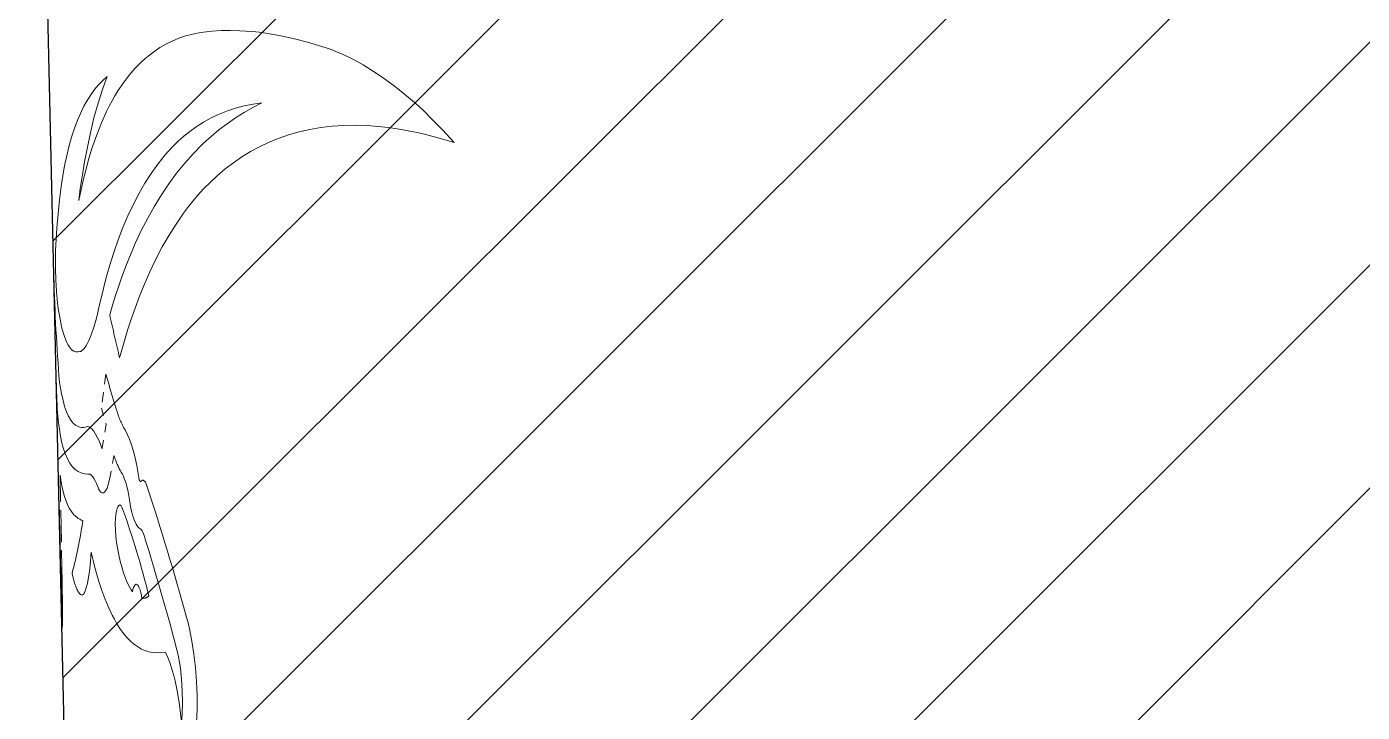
# Model space of a CAD drawing. Extents: x -99 to 297, y 0 to 529.
# Drawn here: x -98.84 to -81.93, y 234.56 to 243.24 of the extents above; entities that cross this region are included whole.
import ezdxf

# ---------------------------------------------------------------- set-up
doc = ezdxf.new("R2010")
doc.units = 0
doc.linetypes.add('DASHED', pattern=[15, 12, -3])

msp = doc.modelspace()

# ---------------------------------------------------------------- linework, layer by layer
at = {"color": 7, "lineweight": 13}
for p, q in [((-98.503, 240.527), (-39.93, 299.099)), ((-98.438, 237.762), (-39.601, 296.6)), ((-98.374, 234.998), (-39.272, 294.1)), ((-98.31, 232.234), (-38.944, 291.6)), ((-98.246, 229.469), (-38.615, 289.101)), ((-98.182, 226.705), (-38.286, 286.601)), ((-98.118, 223.941), (-37.958, 284.101)), ((-98.054, 221.176), (-37.571, 281.66))]:
    msp.add_line(p, q, dxfattribs=at)
at = {"color": 7, "lineweight": 30}
msp.add_line((-96.437, 151.402), (-98.835, 254.886), dxfattribs=at)
at = {"color": 7, "linetype": 'DASHED', "lineweight": 13, "ltscale": 0.010836}
msp.add_line((-97.833, 238.843), (-97.888, 238.413), dxfattribs=at)
at = {"color": 7, "linetype": 'DASHED', "lineweight": 13, "ltscale": 0.005416}
msp.add_line((-97.888, 238.413), (-97.831, 238.204), dxfattribs=at)
at = {"color": 7, "linetype": 'DASHED', "lineweight": 13, "ltscale": 0.007808}
msp.add_line((-97.831, 238.204), (-97.881, 237.896), dxfattribs=at)
at = {"color": 7, "linetype": 'DASHED', "lineweight": 13, "ltscale": 0.006139}
msp.add_line((-97.732, 237.81), (-97.774, 237.568), dxfattribs=at)
at = {"color": 7, "linetype": 'DASHED', "lineweight": 13, "ltscale": 0.033965}
msp.add_line((-98.386, 236.204), (-98.413, 237.562), dxfattribs=at)
at = {"color": 7, "linetype": 'DASHED', "lineweight": 13}
for points in [[(-96.598, 243.175), (-96.676, 243.163), (-96.752, 243.146), (-96.826, 243.126), (-96.911, 243.097), (-96.993, 243.062), (-97.073, 243.023), (-97.151, 242.978), (-97.226, 242.927), (-97.299, 242.871), (-97.341, 242.836), (-97.382, 242.798), (-97.462, 242.717), (-97.539, 242.628), (-97.611, 242.532), (-97.68, 242.43), (-97.718, 242.368), (-97.754, 242.304), (-97.79, 242.237), (-97.824, 242.169), (-97.889, 242.025), (-97.949, 241.873), (-98.005, 241.713), (-98.048, 241.573), (-98.089, 241.428), (-98.126, 241.278), (-98.152, 241.162), (-98.177, 241.044)], [(-95.098, 242.994), (-95.282, 243.049), (-95.462, 243.095), (-95.638, 243.132), (-95.81, 243.161), (-95.894, 243.173), (-95.978, 243.182), (-96.06, 243.189), (-96.14, 243.193), (-96.259, 243.196), (-96.375, 243.194), (-96.488, 243.187), (-96.598, 243.175)], [(-93.424, 241.775), (-93.573, 241.937), (-93.723, 242.091), (-93.798, 242.164), (-93.874, 242.235), (-93.976, 242.325), (-94.078, 242.411), (-94.18, 242.492), (-94.312, 242.589), (-94.444, 242.678), (-94.576, 242.759), (-94.708, 242.831), (-94.839, 242.895), (-94.905, 242.923), (-94.97, 242.949), (-95.034, 242.973), (-95.098, 242.994)], [(-97.818, 242.614), (-97.873, 242.564), (-97.926, 242.508), (-97.976, 242.447), (-98.024, 242.382), (-98.054, 242.335), (-98.082, 242.287), (-98.111, 242.235), (-98.138, 242.181), (-98.188, 242.068), (-98.229, 241.959), (-98.267, 241.843), (-98.302, 241.72), (-98.333, 241.592), (-98.352, 241.502), (-98.369, 241.41), (-98.4, 241.218), (-98.421, 241.049), (-98.439, 240.874), (-98.454, 240.692), (-98.462, 240.551), (-98.469, 240.407)], [(-98.177, 241.044), (-98.157, 241.194), (-98.135, 241.342), (-98.103, 241.533), (-98.068, 241.719), (-98.03, 241.898), (-97.984, 242.091), (-97.933, 242.275), (-97.878, 242.45), (-97.848, 242.533), (-97.818, 242.614)], [(-97.921, 239.687), (-97.863, 239.929), (-97.832, 240.049), (-97.799, 240.166), (-97.766, 240.276), (-97.731, 240.384), (-97.676, 240.544), (-97.617, 240.698), (-97.554, 240.846), (-97.488, 240.988), (-97.416, 241.128), (-97.339, 241.261), (-97.259, 241.386), (-97.175, 241.504), (-97.131, 241.561), (-97.086, 241.615), (-97.04, 241.667), (-96.993, 241.717), (-96.921, 241.788), (-96.846, 241.855), (-96.77, 241.917), (-96.69, 241.975), (-96.596, 242.035), (-96.499, 242.089), (-96.399, 242.137), (-96.296, 242.178), (-96.191, 242.213), (-96.082, 242.242), (-95.971, 242.264), (-95.858, 242.279)], [(-95.858, 242.279), (-95.973, 242.22), (-96.084, 242.157), (-96.193, 242.088), (-96.299, 242.014), (-96.402, 241.936), (-96.502, 241.853), (-96.56, 241.801), (-96.618, 241.747), (-96.729, 241.634), (-96.836, 241.514), (-96.938, 241.387), (-97.036, 241.254), (-97.13, 241.115), (-97.219, 240.969), (-97.304, 240.818), (-97.385, 240.66), (-97.461, 240.496), (-97.522, 240.355), (-97.58, 240.21), (-97.635, 240.061), (-97.674, 239.95), (-97.711, 239.837), (-97.749, 239.716), (-97.785, 239.593)], [(-97.659, 239.049), (-97.59, 239.292), (-97.554, 239.411), (-97.516, 239.528), (-97.463, 239.68), (-97.408, 239.828), (-97.35, 239.972), (-97.277, 240.139), (-97.2, 240.3), (-97.119, 240.455), (-97.034, 240.603), (-96.945, 240.744), (-96.85, 240.882), (-96.801, 240.948), (-96.75, 241.012), (-96.672, 241.104), (-96.592, 241.193), (-96.509, 241.276), (-96.424, 241.356), (-96.324, 241.441), (-96.22, 241.521), (-96.113, 241.594), (-96.003, 241.661), (-95.89, 241.722), (-95.773, 241.778), (-95.654, 241.826), (-95.523, 241.872), (-95.389, 241.91), (-95.252, 241.941), (-95.112, 241.965), (-94.968, 241.982), (-94.822, 241.992), (-94.673, 241.995), (-94.522, 241.99), (-94.39, 241.981), (-94.256, 241.966), (-94.121, 241.947), (-93.985, 241.922), (-93.893, 241.903), (-93.8, 241.882), (-93.613, 241.832), (-93.424, 241.775)], [(-98.455, 239.842), (-98.444, 239.742), (-98.431, 239.649), (-98.418, 239.563), (-98.404, 239.492), (-98.389, 239.426), (-98.367, 239.344), (-98.342, 239.274), (-98.328, 239.244), (-98.315, 239.217), (-98.3, 239.194), (-98.286, 239.175), (-98.273, 239.16), (-98.259, 239.148), (-98.237, 239.133), (-98.213, 239.125), (-98.188, 239.123), (-98.162, 239.127)], [(-98.162, 239.127), (-98.151, 239.131), (-98.14, 239.137), (-98.126, 239.149), (-98.111, 239.164), (-98.096, 239.185), (-98.08, 239.209), (-98.05, 239.267), (-98.02, 239.339), (-97.991, 239.424), (-97.962, 239.521), (-97.941, 239.601), (-97.921, 239.687)], [(-98.08, 238.175), (-98.098, 238.17), (-98.116, 238.168), (-98.14, 238.168), (-98.163, 238.171), (-98.185, 238.178), (-98.201, 238.186), (-98.216, 238.196), (-98.246, 238.222), (-98.262, 238.24), (-98.277, 238.26), (-98.305, 238.308), (-98.331, 238.366), (-98.355, 238.433), (-98.376, 238.51), (-98.396, 238.595), (-98.409, 238.665), (-98.42, 238.74)], [(-98.062, 237.575), (-98.106, 237.579), (-98.147, 237.59), (-98.186, 237.609), (-98.222, 237.635), (-98.255, 237.669), (-98.272, 237.691), (-98.289, 237.715), (-98.32, 237.77), (-98.347, 237.835), (-98.372, 237.908), (-98.393, 237.99), (-98.411, 238.08), (-98.422, 238.149), (-98.432, 238.222), (-98.441, 238.309), (-98.448, 238.4)], [(-97.881, 237.896), (-97.902, 237.953), (-97.92, 237.997), (-97.938, 238.037), (-97.963, 238.083), (-97.987, 238.121), (-98.011, 238.149), (-98.023, 238.159), (-98.035, 238.167), (-98.05, 238.174), (-98.065, 238.177), (-98.08, 238.175)], [(-97.416, 237.532), (-97.443, 237.686), (-97.459, 237.762), (-97.476, 237.833), (-97.492, 237.892), (-97.509, 237.947), (-97.535, 238.02), (-97.562, 238.083), (-97.591, 238.135)], [(-98.413, 237.562), (-98.394, 237.444), (-98.371, 237.339), (-98.357, 237.291), (-98.342, 237.247), (-98.32, 237.192), (-98.296, 237.144), (-98.27, 237.102), (-98.238, 237.061), (-98.203, 237.029), (-98.184, 237.015), (-98.165, 237.003), (-98.145, 236.994), (-98.124, 236.987)], [(-97.937, 237.417), (-97.953, 237.457), (-97.97, 237.492), (-97.985, 237.52), (-98, 237.542), (-98.011, 237.555), (-98.021, 237.564), (-98.035, 237.573), (-98.049, 237.577), (-98.062, 237.575)], [(-97.774, 237.568), (-97.79, 237.491), (-97.808, 237.427), (-97.819, 237.399), (-97.83, 237.376), (-97.841, 237.359), (-97.852, 237.347), (-97.864, 237.339), (-97.877, 237.337), (-97.889, 237.341), (-97.897, 237.347), (-97.905, 237.355), (-97.915, 237.37), (-97.925, 237.389), (-97.937, 237.417)], [(-97.536, 237.252), (-97.553, 237.353), (-97.574, 237.442), (-97.586, 237.484), (-97.6, 237.521), (-97.612, 237.549), (-97.625, 237.573)], [(-97.386, 237.485), (-97.391, 237.481), (-97.395, 237.481), (-97.4, 237.484), (-97.405, 237.492), (-97.41, 237.505), (-97.416, 237.532)], [(-97.314, 237.428), (-97.323, 237.452), (-97.333, 237.472), (-97.341, 237.484), (-97.349, 237.492), (-97.356, 237.496), (-97.362, 237.498), (-97.368, 237.498), (-97.375, 237.496), (-97.386, 237.485)], [(-97.622, 237.137), (-97.63, 237.156), (-97.639, 237.172), (-97.647, 237.18), (-97.655, 237.185), (-97.661, 237.184), (-97.667, 237.182), (-97.675, 237.174), (-97.682, 237.162), (-97.689, 237.146), (-97.696, 237.121), (-97.702, 237.091), (-97.71, 237.021), (-97.714, 236.945), (-97.713, 236.865), (-97.708, 236.784), (-97.699, 236.711)], [(-97.402, 236.887), (-97.415, 236.895), (-97.427, 236.907), (-97.439, 236.922), (-97.451, 236.942), (-97.473, 236.988), (-97.492, 237.045), (-97.505, 237.092), (-97.517, 237.142), (-97.536, 237.252)], [(-97.343, 236.783), (-97.349, 236.8), (-97.365, 236.84), (-97.374, 236.856), (-97.383, 236.87), (-97.393, 236.88), (-97.402, 236.887)], [(-97.699, 236.711), (-97.668, 236.552), (-97.651, 236.475), (-97.632, 236.403), (-97.613, 236.338), (-97.592, 236.277), (-97.563, 236.203), (-97.531, 236.138), (-97.515, 236.11), (-97.498, 236.085)], [(-98.148, 236.046), (-98.138, 236.042), (-98.128, 236.045), (-98.118, 236.053), (-98.11, 236.062), (-98.103, 236.075), (-98.094, 236.097), (-98.085, 236.123), (-98.067, 236.19), (-98.052, 236.272), (-98.042, 236.342), (-98.033, 236.419), (-98.019, 236.585)], [(-98.019, 236.585), (-97.972, 236.393), (-97.947, 236.302), (-97.921, 236.215), (-97.884, 236.103), (-97.846, 235.998), (-97.805, 235.899), (-97.753, 235.788), (-97.726, 235.737), (-97.699, 235.688), (-97.656, 235.62), (-97.611, 235.558), (-97.565, 235.503), (-97.517, 235.455), (-97.488, 235.43), (-97.46, 235.408), (-97.421, 235.382), (-97.381, 235.36), (-97.34, 235.342), (-97.29, 235.326), (-97.239, 235.316), (-97.187, 235.312), (-97.134, 235.314), (-97.08, 235.322)], [(-98.387, 235.626), (-98.387, 235.626), (-98.387, 235.626), (-98.387, 235.626), (-98.387, 235.626), (-98.387, 235.626), (-98.386, 235.629), (-98.384, 235.676), (-98.383, 235.898), (-98.386, 236.204)], [(-97.498, 236.085), (-97.491, 236.115), (-97.482, 236.141), (-97.473, 236.16), (-97.463, 236.174), (-97.452, 236.18), (-97.441, 236.179), (-97.429, 236.169), (-97.419, 236.155), (-97.41, 236.136), (-97.4, 236.108), (-97.392, 236.077), (-97.384, 236.04), (-97.378, 236.002)], [(-96.686, 234.426), (-96.68, 234.6), (-96.68, 234.775), (-96.687, 234.95), (-96.7, 235.124), (-96.719, 235.294), (-96.744, 235.459), (-96.776, 235.616), (-96.793, 235.692), (-96.813, 235.765)], [(-97.08, 235.322), (-97.049, 235.252), (-97.021, 235.175), (-96.994, 235.091), (-96.975, 235.024), (-96.958, 234.955), (-96.927, 234.808), (-96.902, 234.654), (-96.888, 234.545), (-96.876, 234.435)], [(-96.876, 234.435), (-96.869, 234.533), (-96.864, 234.682), (-96.866, 234.832), (-96.875, 234.977), (-96.89, 235.119), (-96.901, 235.19), (-96.914, 235.26), (-96.927, 235.321), (-96.942, 235.38)]]:
    msp.add_lwpolyline(points, dxfattribs=at)
for centre, radius, start, end in [((-92.171, 240.279), 6.3, 178.8387, 183.9837), ((-73.247, 240.771), 25.255, 181.592, 184.6132), ((-60.585, 247.912), 38.119, 192.6054, 193.4448), ((-66.78, 239.716), 31.696, 181.3646, 182.3796), ((-77.039, 244.711), 21.606, 195.7591, 196.9772), ((-96.588, 238.712), 1.157, 195.5141, 209.9207), ((-96.539, 238.2), 1.254, 198.1094, 210.0002), ((-133.842, 225.506), 38.424, 15.4855, 18.0768), ((-349.324, 230.28), 250.994, 1.22054, 1.59962), ((-109.353, 232.996), 12.441, 14.1291, 19.4418), ((-104.289, 237.901), 6.232, 345.3069, 351.5595), ((-133.744, 225.594), 38.081, 14.8918, 17.0874), ((-97.373, 236.13), 0.129, 267.416, 310.977)]:
    msp.add_arc(centre, radius, start, end, dxfattribs=at)
msp.add_ellipse((-97.116, 249.661), major_axis=(-1.005, -13.625), ratio=0.059261, start_param=6.082764, end_param=6.249386, dxfattribs=at)

doc.saveas('drawing.dxf')
